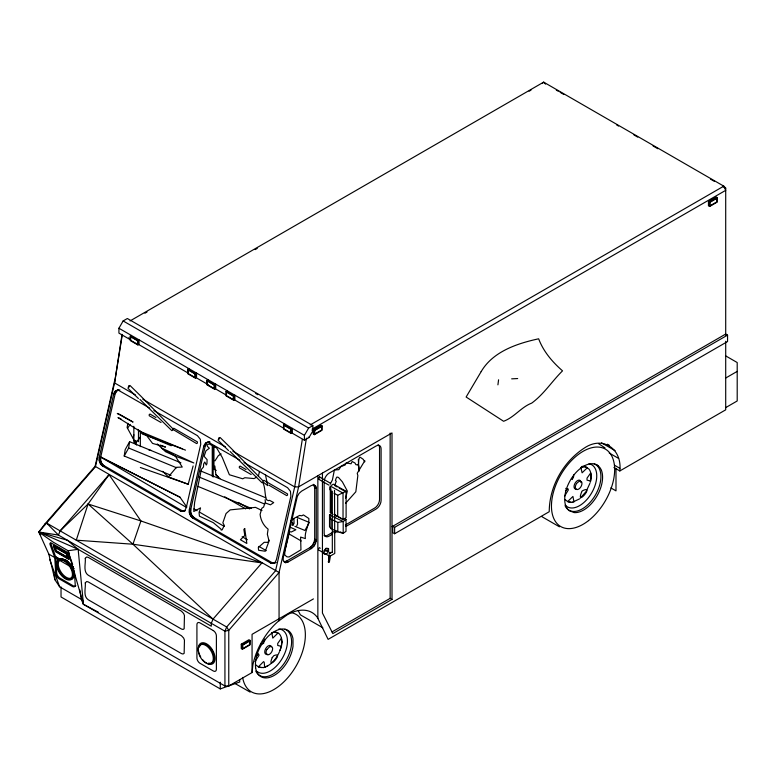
<?xml version="1.0" encoding="UTF-8"?>
<svg xmlns="http://www.w3.org/2000/svg" width="776" height="776" viewBox="0 0 776 776"><rect width="100%" height="100%" fill="white"/><g stroke="black" fill="none" stroke-linecap="round" stroke-linejoin="round"><path stroke-width="1.16" d="M329.102 555.015L328.626 562.193L328.597 556.635M122.074 334.33L114.557 382.917L95.419 466.774L38.8 532.026L48.82 554.122L54.902 579.691L59.636 586.821L81.296 599.324L83.439 604.31L224.933 686.003L228.765 686.003L252.064 672.549L252.889 664.857A49.916 28.819 -60 0 1 277.847 621.634L286.984 614.97A49.916 28.819 -60 0 1 317.549 617.696L328.112 639.375L549.233 511.704C549.311 486.387 563.308 461.604 584.532 447.917C603.359 435.326 622.41 449.479 619.82 470.954L613.932 467.55M329.984 489.811L330.13 485.999M330.382 556.198L329.441 561.727L328.626 562.193M133.831 434.696L133.171 437.936M285.549 562.678L283.25 560.544L283.25 557.585L297.305 496.485L299.109 493.352L301.583 491.16L311.302 485.553L313.776 484.893L315.58 485.931L316.249 488.405L316.249 540.018L315.58 543.248L313.776 546.382L311.302 548.583L288.022 562.018L285.549 562.678L284.006 561.785L286.48 561.126L309.76 547.691L312.233 545.499L314.037 542.356L314.697 539.126L314.697 487.512L313.252 484.311M264.567 639.085L263.627 643.411L260.717 644.322M573.755 474.825L573.512 476.92L571.999 478.802M117.496 390.279L115.188 393.665L100.715 457.064L100.667 460.381L101.869 463.514L104.003 465.649L181.768 510.54L184.271 511.093L180.294 510.88L102.529 465.978L100.385 463.854L99.182 460.711L99.241 457.404L113.703 394.004L115.003 391.405L118.67 389.891L116.012 390.609M208.792 441.922L206.6 443.106L205.31 445.696L190.838 509.105L190.789 512.412L191.992 515.545L194.136 517.679L271.891 562.571L274.394 563.124L270.417 562.91L192.652 518.019L190.518 515.885L189.315 512.742L189.363 509.434L203.836 446.035L206.144 442.65L210.044 441.98L207.318 442.262M497.92 384.847L498.58 379.794M292.921 524.169L292.853 522.956M171.069 475.319L124.218 456.016L125.179 449.682L129.611 441.68L180.915 462.816M124.218 456.016L128.651 448.014L129.611 441.68M122.181 335.407L114.557 382.917L135.499 395.013M302.31 439.4L294.686 486.911L275.548 570.767L226.65 626.998L224.933 631.189L224.933 686.003M306.423 438.168L298.605 486.862L279.059 572.513L279.059 620.752M127.885 423.308L127.109 427.508L136.663 445.026M590.245 482.323L591.089 476.318A19.788 11.417 -60 0 0 589.207 469.325L586.093 466.822A19.788 11.417 -60 0 0 581.874 466.444M40.73 534.965L38.8 532.026L44.804 524.139L95.099 466.308L114.644 380.657M258.379 476.251L259.436 471.595M193.108 465.988L188.199 484.243L140.349 467.482M345.621 498.105L347.338 491.043L342.371 481.847L338.472 477.434L336.978 477.027L336.202 478.123L335.397 480.528L336.318 481.275L334.699 485.272M129.078 385.72L128.932 387.272M219.201 437.751L219.055 439.313M127.468 428.459L130.116 424.385M264.665 667.253L264.209 662.258L263.559 661.627L258.524 666.71L261.337 667.651M573.968 501.956L572.93 496.436L567.828 501.403L570.641 502.344M261.919 562.901L140.922 520.958L109.057 474.65L88.086 503.993L76.271 540.174L132.939 544.218L261.919 562.901L213.012 619.132L211.295 623.312L211.295 626.203L78.153 549.33L38.8 532.026L58.433 535.062L224.933 631.189L228.765 630.345L279.059 572.513L95.099 466.308M280.941 647.62L279.903 650.763L280.941 647.62A19.778 11.427 -60 0 0 278.506 633.119L274.782 631.664M589.896 483.37L586.084 491.577L580.312 498.202M213.012 619.132L132.939 544.218L140.922 520.958L88.086 503.993L60.15 530.871L58.433 535.062L46.521 523.005L44.804 524.139M279.438 651.801C276.334 658.834 270.853 665.847 263.006 667.632M296.723 525.847L297.538 524.033L297.383 518.902M268.981 540.154L267.982 542.327L264.189 542.327L258.311 547.487L258.583 550.242L265.256 551.251L269.068 541.056L267.351 534.257L268.108 529.154C263.568 525.75 260.639 520.056 260.105 514.352L261.822 508.28L263.607 507.058L264.985 502.867L270.475 504.827L273.715 502.596L269.621 500.365L268.312 500.627L266.478 499.715C264.5 494.089 265.537 487.813 262.725 482.245L263.161 480.975L230.511 447.694L220.103 437.509L218.764 438.207L218.134 440.38L228.542 450.565M576.51 483.603L575.773 485.048A4.675 2.706 -60 0 0 576.529 489.443A4.675 2.706 -60 0 0 580.788 486.969A4.675 2.706 -60 0 0 581.505 481.712L579.206 481.198L576.646 483.409M130.455 339.772L118.922 333.117L118.922 328.248L123.141 320.944L127.361 318.509L312.854 425.607L312.854 430.913L309.013 437.548L304.415 440.205L290.796 432.339M304.415 440.205L304.415 435.336L308.635 428.042L312.854 425.607M214.991 460.857L218.347 455.619L221.15 453.96M330.198 484.224L332.409 479.917L334.398 469.994L338.811 469.684L340.897 466.628L345.145 464.979L346.251 462.903L351.053 463.786L352.149 461.516L354.952 462.962L355.912 464.688L358.357 464.931L358.793 459.896L359.472 457.452L360.209 457.229L363.255 459.353L364.662 461.865L364.807 460.731L357.222 473.302L357.843 475.562L355.825 491.79L345.485 503.391M564.637 496.116L568.352 489.918L568.003 489.113L565.762 488.376M135.325 443.814L140.34 437.014M323.883 550.873L325.988 548.254L328.102 548.438L328.102 551.251M324.368 551.154L326.483 548.525L328.587 548.719L328.587 551.532L326.483 554.151L324.368 553.957M325.833 551.28L326.483 550.475L327.123 550.533L327.123 551.397M162.698 471.304L168.363 476.881L176.424 467.317L182.253 467.065L175.386 456.172L161.689 448.101L193.845 462.962L175.386 456.172L165.579 451.71L157.208 443.94M60.15 530.871L109.057 474.65M63.069 558.662L59.354 558.701L58.394 559.651M542.385 83.468L543.656 82.14L723.785 186.143L725.705 188.131L725.705 335.251M53.447 546.032L54.029 545.46L67.318 553.133L69.336 558.72L68.744 559.292L55.455 551.62L53.447 546.032L66.736 553.705L68.744 559.292M55.833 551.435L56.415 550.863L54.766 546.285L66.949 553.317L68.598 557.895L68.016 558.468L55.833 551.435L54.175 546.847L66.358 553.88L68.016 558.468M66.358 553.88L66.949 553.317M66.736 553.705L67.318 553.133M59.354 558.701L58.239 560.068A11.892 6.373 56.7 0 0 57.54 561.843M134.568 441.399L135.596 440.419L136.236 441.069L135.596 442.446L134.568 442.65M330.421 483.215L319.566 476.939L318.538 477.919L318.538 479.17L328.811 485.097M318.529 548.632L319.557 547.652L320.197 548.302M272.91 563.454L275.102 562.28L276.401 559.69L290.864 496.281L290.457 491.324L287.576 487.706L244.033 462.564M291.272 520.725L293.823 518.475L299.604 515.419L301.748 515.807L303.406 514.915L308.858 518.513C309.314 525.478 304.328 531.473 305.356 538.583L300.603 537.079L300.952 549.796L289.021 556.974L286.945 556.828L284.705 554.937L284.86 551.319L289.555 531.599L291.272 532.006L295.889 529.746L289.69 527.001M254.984 661.666L259.048 655.216L258.699 654.42L256.449 653.683M332.341 513.014L329.519 514.983L329.519 526.807L330.974 528.621L337.812 531.88L343.196 533.306L346.009 531.337L346.009 519.522L343.904 518.523M346.009 519.522L343.196 521.491L337.812 522.423L330.974 519.173L329.519 514.983L343.196 521.491L343.196 533.306L340.043 531.812M579.527 498.89L572.31 502.324M59.674 560.388L60.606 559.777M182.787 511.423L184.979 510.249L186.269 507.649L200.741 444.25L200.334 439.294L197.453 435.675L153.9 410.533M331.313 485.407L333.36 484.185L346.106 491.295L346.106 517.64L343.031 519.483L334.204 514.556M346.106 491.295L337.696 495.272L334.058 493.245M130.038 320.944L543.656 82.14L545.577 84.138M529.096 91.219L531.007 90.113M144.918 313.242L147.023 312.03M255.149 249.6L257.244 248.388M130.232 336.105L137.895 340.528L139.049 339.859L139.049 344.292L137.895 344.951L130.232 340.528L130.232 336.105L131.377 335.436M187.714 369.289L195.387 373.712L196.532 373.052L196.532 377.475L195.387 378.145L187.714 373.712L187.714 369.289L188.869 368.629M206.882 380.356L214.545 384.78L215.699 384.12L215.699 388.543L214.545 389.203L206.882 384.78L206.882 380.356L208.026 379.687M226.039 391.414L233.712 395.847L234.856 395.178L234.856 399.601L233.712 400.27L226.039 395.847L226.039 391.414L227.193 390.755M283.531 424.608L291.194 429.031L292.348 428.371L292.348 432.795L291.194 433.454L283.531 429.031L283.531 424.608L284.685 423.948M310.167 424.938L723.785 186.143L725.705 190.343L312.078 429.147M313.232 429.584L320.895 425.161L322.05 425.82L322.05 430.253L314.387 434.676L313.232 434.007L313.232 429.584L314.387 430.253L322.05 425.82M708.459 201.411L716.122 196.978L717.267 197.647L717.267 202.07L709.603 206.494L708.459 205.834L708.459 201.411L709.603 202.07L717.267 197.647M335.921 530.435L327.559 535.265A6.994 4.035 -60 0 1 324.058 535.615M345.33 525.003L374.604 508.105A6.994 4.035 -60 0 0 379.542 499.54L379.542 447.936A6.994 4.035 -60 0 0 378.096 444.735M332.244 534.354L329.102 536.158A6.994 4.035 -60 0 1 324.155 533.306L324.155 481.702M334.33 533.141L337.463 531.327M345.834 526.506L376.147 508.998A6.994 4.035 -60 0 0 381.094 500.433L381.094 448.829A6.994 4.035 -60 0 0 376.147 445.977L329.102 473.137A6.994 4.035 -60 0 0 324.329 480.121M329.693 553.511L332.186 552.075M330.421 555.946L334.766 553.443L334.524 490.286M328.151 561.814L329.441 561.727M392.006 526.7L725.705 334.049L727.558 335.116L727.558 341.537L394.625 533.752L392.772 532.685L392.772 526.264L394.625 527.331L727.558 335.116M313.426 598.907L252.064 634.332L252.064 672.549M241.268 644.167L248.931 639.744L250.076 640.404L250.076 644.827L242.413 649.26L241.268 648.59L241.268 644.167L242.413 644.827L250.076 640.404M262.725 641.752L264.791 640.559M725.705 378.028L737.2 371.384M332.031 631.907L390.144 598.354L392.006 599.421L392.006 432.94L298.605 486.862L294.686 486.911L232.897 451.244M392.006 599.421L332.846 633.575L322.438 613.059L322.438 473.098M725.705 407.613L737.2 400.969L737.2 362.537L725.657 355.874M619.82 470.954L725.705 409.825L725.705 341.265M256.643 477.182L254.053 478.579L244.838 477.725L242.723 478.802L229.376 474.747L222.266 457.442L216.64 447.927L209.064 443.872L207.444 444.745L206.95 445.366L207.57 446.52L209.374 448.247L205.97 450.778L204.078 456.317L207.095 459.654L206.94 463.728L206.29 465.028L204.786 462.011L203.642 463.922L203.487 466.977L201.353 469.47L194.631 502.382L193.777 511.51L200.557 507.863L199.112 513.023L199.442 516.185L213.303 522.665L220.927 529.067L221.17 530.086L222.12 529.872L224.283 525.459L222.867 522.782L226.039 513.557L230.191 509.88L255.527 507.368L261.987 510.54M265.363 666.991L267.798 665.837M291.97 525.003L292.6 524.721M274.995 562.988L276.101 562.387L274.617 562.726M62.41 558.914L66.765 561.426L67.425 561.174L68.812 562.581M61.032 586.928L61.032 596.977L220.268 688.913L239.706 681.997L239.706 679.621M293.609 524.78L292.678 525.1L294.055 523.354L293.929 518.911M581.059 467.307L584.396 466.91L587.199 467.85L582.097 472.826L580.923 467.763M117.186 390.231L119.921 389.95M115.003 391.405L116.478 391.075M114.208 392.569L115.692 392.229M113.703 394.004L115.188 393.665M99.241 457.404L100.715 457.064L179.945 497.183L186.841 507.077M99.047 459.023L100.531 458.684M99.182 460.711L100.667 460.381M99.648 462.36L101.123 462.021M100.385 463.854L101.869 463.514M101.375 465.086L102.849 464.756M102.529 465.978L104.003 465.649M206.144 442.65L207.619 442.31M205.126 443.445L206.6 443.106M204.34 444.6L205.815 444.26M203.836 446.035L205.31 445.696M180.294 510.88L181.768 510.54M180.905 511.171L182.389 510.841M189.363 509.434L190.838 509.105M181.536 511.365L183.01 511.035M182.166 511.452L183.65 511.112M183.96 511.045L185.445 510.705M189.169 511.054L190.654 510.724M189.315 512.742L190.789 512.412M189.771 514.391L191.245 514.061M190.518 515.885L191.992 515.545M191.497 517.117L192.981 516.787M192.652 518.019L194.136 517.679M270.417 562.91L271.891 562.571M271.028 563.211L272.512 562.872M271.658 563.405L273.142 563.066M272.289 563.483L273.773 563.153M318.538 479.17L319.566 478.967M65.223 559.603L73.274 566.878M78.153 549.33L68.065 550.717L53.243 542.162L38.8 532.026L67.454 540.271L78.153 549.33L83.439 604.31L98.406 612.225M517.679 378.552L511.665 378.843M572.814 502.266L568.1 501.956L564.986 499.453M263.51 667.564L258.806 667.253L255.682 664.76M325.988 553.87L323.883 553.686L323.883 551.804M148.944 450.031L151.291 450.458M601.448 470.392C599.858 465.765 594.92 462.913 590.119 463.844A26.811 15.491 -60 0 0 571.437 478.414C566.975 485.611 563.812 494.157 564.957 502.741A26.811 15.491 -60 0 0 569.089 510.598M145.733 435.19L142.638 434.211L137.827 429.351M168.363 476.881L188.199 484.243M185.503 450.128L146.509 435.385L117.991 417.566L121.017 418.972M160.331 445.114L165.53 447.073L152.532 443.397L146.509 435.385L171.234 445.773M118.447 390.289L149.758 408.137M208.569 442.32L239.881 460.168M330.285 487.221L330.285 512.373L331.323 512.8L331.323 491.722L330.498 487.163M141.145 431.805L182.331 448.829M200.994 471.09L265.683 497.746M128.651 448.014L176.608 467.773M198.918 476.959L264.723 504.08M297.072 517.398L309.343 522.461L304.91 530.464L294.87 526.322M197.831 486.348L251.375 508.406M334.524 515.283L336.6 516.273M559.438 526.807L541.949 516.709M250.144 692.114L234.536 683.249M179.945 497.183L100.715 457.064L186.502 507.455M268.952 485.175L286.713 495.612L287.518 495.146L287.527 493.914L263.84 480.266M173.708 428.226L197.395 441.884L197.385 443.115L196.59 443.581L172.903 429.409M161.059 422.503L149.215 415.752L149.225 414.52L150.03 414.054L155.947 417.536M251.181 474.534L239.338 467.782L239.347 466.56L240.153 466.095L246.07 469.567M334.98 485.727L337.094 486.911M339.209 488.085L345.543 491.615M331.265 486.571L343.031 493.129L343.031 519.483L334.058 514.323M330.285 512.373L332.244 513.47M249.581 508.91L238.377 502.45M556.305 90.113L558.225 91.219M560.136 92.325L563.968 94.536M616.668 124.955L618.588 126.061M633.914 134.917L637.746 137.129M653.072 145.975L657.864 148.74M710.564 179.169L714.395 181.38M722.563 186.318L725.705 188.131M607.395 444.231L609.49 445.443M601.507 442.795L615.096 450.643M609.218 453.009L618.617 458.441M614.602 465.28L619.82 468.297M610.848 487.9L615.989 490.868L615.989 468.743M569.109 510.618L574.153 512.587A26.811 15.491 -60 0 0 595.813 497.891A26.811 15.491 -60 0 0 601.448 470.392M255.711 393.5L257.807 394.712M123.141 320.944L308.635 428.042M312.078 430.476L312.854 430.913M308.247 437.111L309.013 437.548M118.922 328.248L304.415 435.336M128.661 337.851L130.756 339.054M137.788 344.001L188.093 373.043M195.426 377.281L208.007 384.547M213.245 387.563L225.816 394.829M233.159 399.068L283.453 428.11M314.037 485.039L315.58 485.931M314.532 486.135L316.075 487.027M314.697 487.512L316.249 488.405M142.833 399.242L225.564 447.005M213.148 468.607L216.291 470.431M314.697 539.126L316.249 540.018M314.532 540.697L316.075 541.59M314.037 542.356L315.58 543.248M313.252 543.995L314.794 544.888M312.233 545.499L313.776 546.382M318.529 549.883L329.257 556.072M224.739 496.815L245.691 508.92M288.662 533.723L301.243 540.988M311.04 546.75L312.582 547.643M309.76 547.691L311.302 548.583M286.48 561.126L288.022 562.018M193.951 508.91L197.094 510.724M199.189 511.937L224.342 526.458M242.16 536.74L247.399 539.766M258.932 546.42L266.265 550.659M285.199 561.669L286.742 562.561M322.816 627.784L300.331 614.805L298.139 610.489M46.521 523.005L226.65 626.998L228.765 630.345L228.765 686.003M56.415 550.863L68.598 557.895M57.065 551.639L69.336 558.72M59.316 559.04L55.678 556.935L50.935 543.675A4.375 1.562 45.7 0 1 50.779 543.016M73.322 567.13L71.508 566.073L69.51 563.279M48.82 554.122L74.224 568.789M595.822 464.358L598.16 465.707M59.451 558.904L55.63 556.693L54.747 557.546L55.756 573.551A4.375 2.338 56.7 0 0 59.063 578.77L72.352 586.443A4.375 2.338 56.7 0 0 75.224 584.794L74.36 571.078M598.577 443.659L605.008 447.897M66.765 561.426L68.589 562.658M65.96 560.127L67.425 561.174M88.086 503.993L132.939 544.218M219.947 478.569L215.883 474.602L214.836 465.998M230.074 451.486L261.949 482.682L263.306 482.187L267.71 485.601L265.44 474.699M139.952 399.446L171.826 430.651L172.67 430.205L173.038 428.944L140.378 395.663L129.98 385.478L128.641 386.176L128.011 388.349L138.409 398.534M217.629 476.328L215.883 474.602L218.172 477.279M319.566 476.939L320.197 477.589M69.064 563.357L72.798 568.478A11.892 6.373 56.7 0 1 68.55 579.226M70.218 565.335L70.781 566.092M291.155 520.677L293.425 524.654M69.539 553.986L68.065 550.717L83.439 604.31L82.304 598.451M49.635 559.321L59.636 586.821M72.663 564.453L69.53 555.771A4.375 1.562 45.7 0 0 65.436 551.193L52.147 543.52A4.375 1.562 45.7 0 0 50.062 544.529L54.747 557.546L55.678 556.935L56.677 572.94A4.375 2.338 56.7 0 0 59.985 578.159L73.274 585.832A4.375 2.338 56.7 0 0 75.844 585.667M54.436 546.576L56.047 551.047M79.879 590.041L81.296 599.324M265.101 499.734L265.479 502.518M54.359 575.006L54.902 579.691M359.065 471.216L358.376 464.145L358.755 469.664M255.653 668.049C254.285 656.399 259.95 644.904 267.836 636.64A26.811 15.481 -60 0 1 292.998 638.881L292.998 646.476A26.811 15.481 -60 0 1 274.326 675.353A26.811 15.481 -60 0 1 255.653 668.029M358.337 459.295L358.851 469.509M709.603 202.07L709.603 206.494M394.625 527.331L394.625 533.752M390.144 433.076L390.144 598.354M337.696 495.272L337.696 516.35M337.812 522.423L337.812 531.88M332.322 491.189L332.322 552.541M330.974 519.173L330.974 528.621M330.411 553.298L330.411 552.434L329.761 552.376L329.121 554.045M317.859 475.746L317.859 618.385M314.387 430.253L314.387 434.676M291.194 429.031L291.194 433.454M242.413 644.827L242.413 649.26M233.712 395.847L233.712 400.27M220.268 682.211L220.268 688.913M214.545 384.78L214.545 389.203M213.963 446.103L213.963 469.082M213.148 445.628L213.148 477.056M212.255 446.074L212.255 476.309M195.387 373.712L195.387 378.145M140.34 430.952L140.34 446.627M138.477 429.632L138.477 441.699M137.895 340.528L137.895 344.951M133.831 426.296L133.899 442.242M72.614 576.917A10.68 5.723 56.7 0 1 61.634 572.95A10.68 5.723 56.7 0 1 60.101 559.923M198.249 648.726A11.892 6.868 60 0 1 208.123 644.856A11.892 6.868 60 0 1 214.554 661.453A11.892 6.868 60 0 1 202.458 659.552M200.712 657.01A11.892 6.868 60 0 1 199.383 654.226M199.044 653.285A11.892 6.868 60 0 1 198.287 649.59M199.364 647.106A10.68 6.169 60 0 1 212.003 650.492A10.68 6.169 60 0 1 208.618 663.131M290.728 612.545A44.698 25.802 -60 0 1 291.32 673.325A44.698 25.802 -60 0 1 242.626 677.438M284.947 629.21A26.413 15.248 -60 0 1 284.094 663.509A26.413 15.248 -60 0 1 255.799 671.104M258.486 653.964A19.778 11.427 -60 0 1 256.129 656.059M278.846 628.948A24.318 14.036 -60 0 1 283.415 656.273A24.318 14.036 -60 0 1 257.079 671.473M267.604 654.236A4.918 2.842 -59.9 0 1 265.537 648.882A4.918 2.842 -59.9 0 1 271.484 646.67M594.251 463.912A26.413 15.248 -60 0 1 593.398 498.221A26.413 15.248 -60 0 1 565.103 505.797M567.789 488.676A19.778 11.427 -60 0 1 565.432 490.762M589.003 463.767A24.318 14.046 -60 0 1 591.719 492.828A24.318 14.046 -60 0 1 565.19 505.011M576.335 489.093A4.918 2.832 -60 0 1 574.133 485.669A4.918 2.832 -60 0 1 577.916 480.402A4.918 2.832 -60 0 1 580.991 482.614M573.561 476.445A19.778 11.417 -60 0 1 572.164 479.558M281.96 641.985L281.436 646.379L277.721 645.448L277.721 643.43L281.436 638.192L281.96 641.985M591.263 476.697L590.74 481.091L587.025 480.15L587.025 478.132L590.749 472.904L591.263 476.697M272.211 657.631C266.032 672.452 285.393 650.56 273.724 655.759L272.211 657.631M581.515 492.343C575.501 507.523 595.619 483.846 582.165 490.956L581.515 492.343M85.273 558.303C85.874 563.638 82.819 571.495 88.26 575.229L181.468 629.045L183.02 629.452L184.145 628.803L184.455 615.572L183.66 613.506L181.468 611.197L88.26 557.381L86.718 556.974L85.273 558.303M85.273 582.854C85.874 588.189 82.819 596.046 88.26 599.78L181.468 653.596L183.02 654.013L184.145 653.353L184.455 640.122L183.66 638.056L181.468 635.748L88.26 581.932L86.718 581.525L85.273 582.854M271.755 632.605L272.793 638.124L277.895 633.148L275.082 632.207L271.755 632.605M266.818 649.57L266.478 650.307A4.675 2.697 -60 0 0 269.33 654.41A4.675 2.697 -60 0 0 272.211 647.029L269.932 646.486L266.818 649.57M481.178 371.588L466.124 397.021L503.605 421.281C514.556 417.168 521.026 407.187 531.754 403.093C543.937 394.169 551.998 381.229 562.522 370.85C552.376 361.985 543.501 351.635 538.641 338.802C517.146 343.458 492.867 351.557 481.178 371.588M244.702 528.534L243.868 529.484L244.818 535.469L240.434 539.766L246.836 543.462L244.702 528.534M58.53 559.515L57.317 560.679A11.892 6.373 56.7 0 0 65.475 578.896A11.892 6.373 56.7 0 0 71.877 569.089L70.412 566.383A11.892 6.373 56.7 0 0 58.53 559.515M321.662 426.49L314.765 430.476L314.765 434.007L321.662 430.03L321.662 426.49M716.888 198.307L709.991 202.293L709.991 205.834L716.888 201.847L716.888 198.307M249.697 641.073L242.801 645.05L242.801 648.59L249.697 644.613L249.697 641.073M60.654 560.107L59.17 560.534A10.68 5.723 56.7 0 0 59.917 572.407A10.68 5.723 56.7 0 0 70.597 578.576A10.68 5.723 56.7 0 0 69.85 566.703L68.21 564.462A10.68 5.723 56.7 0 0 60.654 560.107M119.873 414.481L117.273 413.453L133.055 422.066L119.873 414.481M137.517 340.751L130.611 336.765L130.611 340.305L137.517 344.292L137.517 340.751M194.999 373.935L188.102 369.958L188.102 373.498L194.999 377.475L194.999 373.935M214.166 385.003L207.26 381.016L207.26 384.556L214.166 388.543L214.166 385.003M233.324 396.061L226.427 392.084L226.427 395.624L233.324 399.601L233.324 396.061M290.816 429.254L283.909 425.267L283.909 428.808L290.816 432.795L290.816 429.254M213.303 630.578L200.014 622.905A4.375 2.522 60 0 0 196.92 624.69L196.92 657.941A4.375 2.522 60 0 0 200.014 663.296L213.303 670.968A4.375 2.522 60 0 0 216.397 669.184L216.397 635.932A4.375 2.522 60 0 0 213.303 630.578M198.181 649.755A10.68 6.169 60 0 0 209.51 663.849A10.68 6.169 60 0 0 209.51 648.736A10.68 6.169 60 0 0 198.181 649.755M588.538 520.609A44.698 25.802 -60 0 0 607.268 450.4A44.698 25.802 -60 0 0 553.366 492.488A44.698 25.802 -60 0 0 588.538 520.609"/></g></svg>
